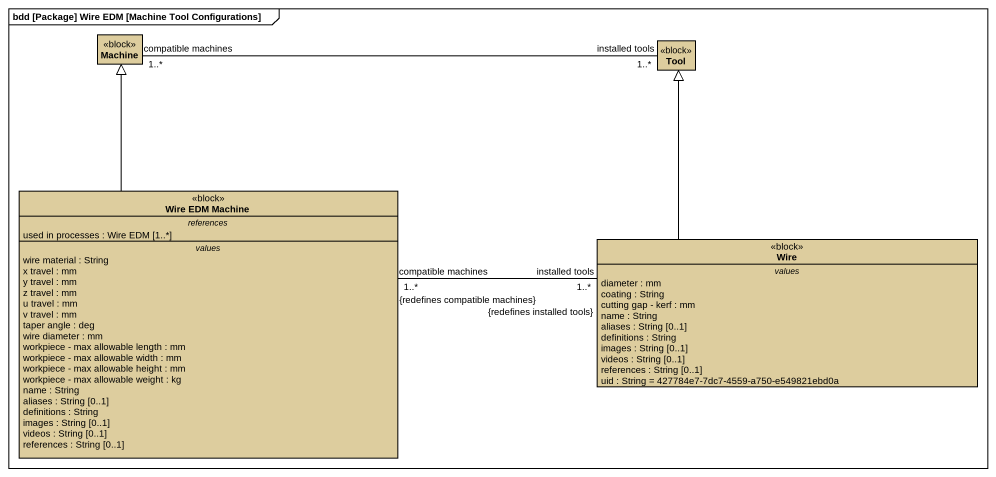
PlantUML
@startuml
mainframe bdd [Package] Wire EDM [Machine Tool Configurations]
hide circle
hide empty members
class Machine <<block>> #DDCD9E
class Tool <<block>> #DDCD9E
class "Wire EDM Machine" as Wire_EDM_Machine <<block>> #DDCD9E {
  -- references --
  used in processes : Wire EDM [1..*]
  -- values --
  wire material : String
  x travel : mm
  y travel : mm
  z travel : mm
  u travel : mm
  v travel : mm
  taper angle : deg
  wire diameter : mm
  workpiece - max allowable length : mm
  workpiece - max allowable width : mm
  workpiece - max allowable height : mm
  workpiece - max allowable weight : kg
  name : String
  aliases : String [0..1]
  definitions : String
  images : String [0..1]
  videos : String [0..1]
  references : String [0..1]
}
class Wire <<block>> #DDCD9E {
  -- values --
  diameter : mm
  coating : String
  cutting gap - kerf : mm
  name : String
  aliases : String [0..1]
  definitions : String
  images : String [0..1]
  videos : String [0..1]
  references : String [0..1]
  uid : String = 427784e7-7dc7-4559-a750-e549821ebd0a
}
Machine "compatible machines\n1..*" -right- "installed tools\n1..*" Tool
Wire_EDM_Machine -up-|> Machine
Wire_EDM_Machine "compatible machines\n1..*\n{redefines compatible machines}" -right- "installed tools\n1..*\n{redefines installed tools}" Wire
Wire -up-|> Tool
@enduml
